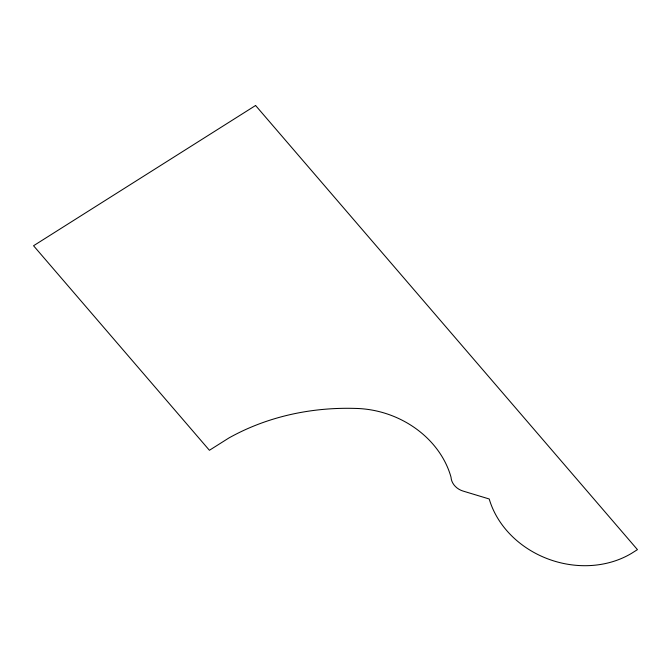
<?xml version="1.0" encoding="UTF-8"?>
<svg xmlns="http://www.w3.org/2000/svg" width="671" height="671" viewBox="0 0 671 671"><rect width="100%" height="100%" fill="white"/><g stroke="black" fill="none" stroke-linecap="round" stroke-linejoin="round"><path stroke-width="1.01" d="M255.584 105.498L33.55 245.745L209.411 450.283L228.803 438.037A242.122 206.886 18.7 0 1 355.395 408.421A92.925 79.396 18.7 0 1 451.013 477.165A16.138 13.789 18.7 0 0 463.074 491.071L489.218 498.981A91.331 78.046 18.7 0 0 631.537 553.365L637.45 549.633L255.584 105.498"/></g></svg>
